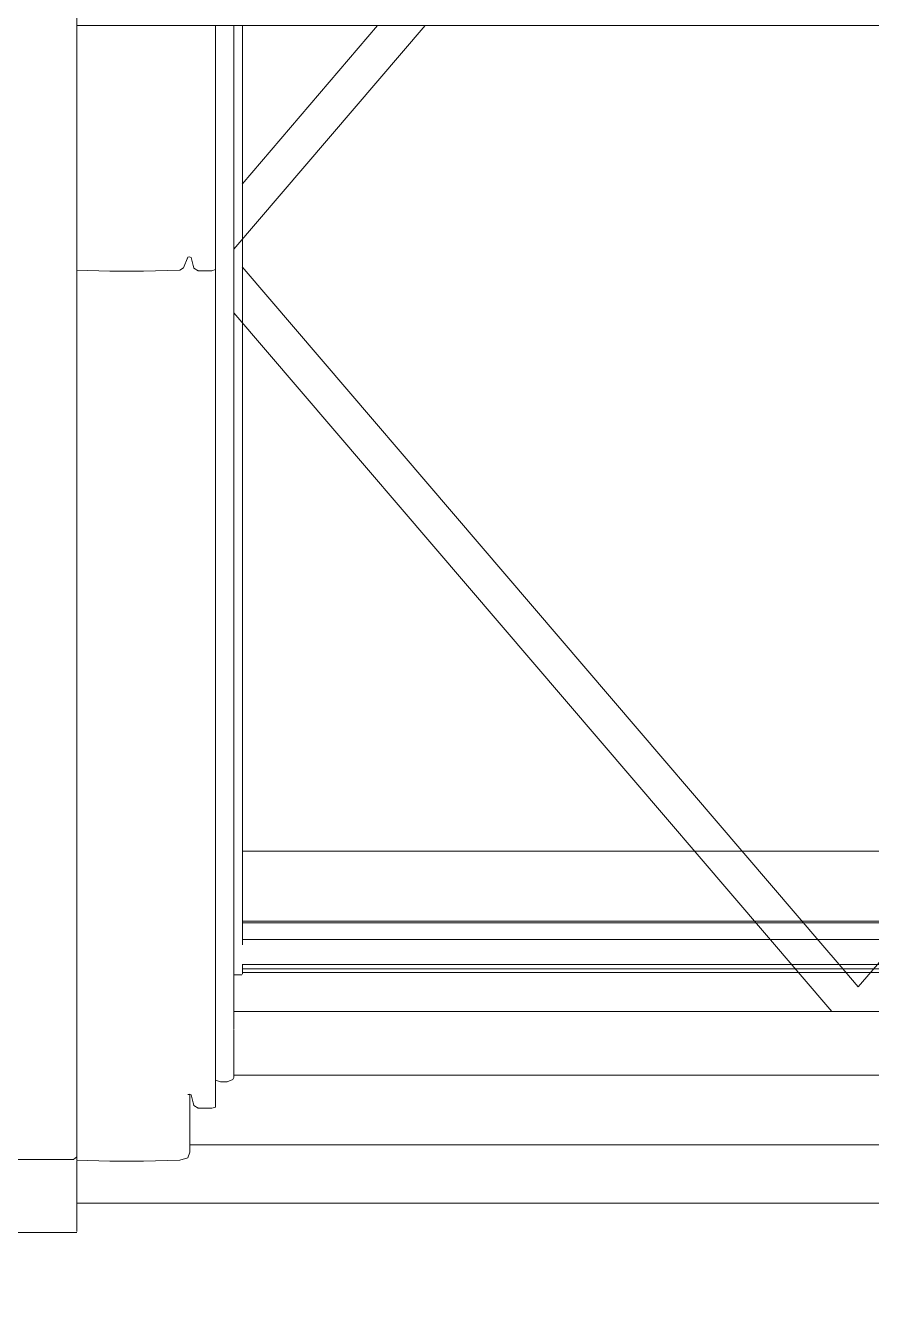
# Model space of a CAD drawing. Header units: metres. Extents: x -4 to 206, y -18 to 45.
# Drawn here: x 44.013 to 44.421, y -11.094 to -10.478 of the extents above; entities that cross this region are included whole.
import ezdxf

# ---------------------------------------------------------------- set-up
doc = ezdxf.new("R2010")
doc.units = ezdxf.units.M
doc.header["$MEASUREMENT"] = 0
doc.set_wipeout_variables(frame=1)
doc.linetypes.add('Wipeout_Contour', pattern=[1, 0, -1])
for name, color, linetype in [('3._DD PP STG2_4_210 Decke', 7, 'Continuous'), ('3._DD PP STG2_4_220 Bodenaufbau - Außen_ Gefälle', 7, 'Continuous'), ('3._DD PP STG2_4_325 Dachfenster', 7, 'Continuous')]:
    doc.layers.add(name, color=color, linetype=linetype)

msp = doc.modelspace()

# ---------------------------------------------------------------- linework, layer by layer
at = {"layer": '3._DD PP STG2_4_210 Decke', "color": 7, "linetype": 'Continuous', "lineweight": 13, "ltscale": 1000, "true_color": 0xf4f4f4, "flags": 128}
msp.add_lwpolyline([(33.7568, -11.46359), (33.75903, -13.25371), (37.38503, -13.25371), (37.38503, -12.60871), (42.5891, -12.60871), (42.88503, -12.56618), (42.88503, -11.75871), (48.20503, -11.75871), (48.20503, -11.13371), (51.76086, -11.13371), (51.76545, -10.06371), (45.76503, -10.06371), (45.76503, -10.96371), (42.91503, -10.96371), (42.91503, -11.46359)], close=True, dxfattribs=at)
at = {"layer": '3._DD PP STG2_4_220 Bodenaufbau - Außen_ Gefälle', "color": 7, "linetype": 'Continuous', "lineweight": 13, "ltscale": 1000, "true_color": 0xf4f4f4, "flags": 128}
msp.add_lwpolyline([(33.75902, -13.24371), (37.14503, -13.24371), (37.14503, -12.59871), (39.93503, -12.59871), (42.389, -12.59871), (42.87503, -12.52887), (42.87503, -11.74871), (45.81503, -11.74871), (48.19503, -11.74871), (48.19503, -11.12371), (51.7609, -11.12371), (51.76545, -10.06371), (45.76503, -10.06371), (45.76503, -10.96371), (42.91503, -10.96371), (42.91503, -11.46359), (33.7568, -11.46359)], close=True, dxfattribs=at)

# ---------------------------------------------------------------- next in the draw order: wipeouts: each hides what was drawn before it
at = {"color": 254, "linetype": 'Wipeout_Contour', "lineweight": 0, "ltscale": 181.165968}
msp.add_wipeout([(44.03783, -10.47855), (44.03783, -10.59665), (44.05373, -10.59717), (44.05373, -10.47855)], dxfattribs=at).dxf.layer = '3._DD PP STG2_4_325 Dachfenster'
at = {"color": 254, "linetype": 'Wipeout_Contour', "lineweight": 0, "ltscale": 181.294014}
msp.add_wipeout([(44.06993, -10.59717), (44.08753, -10.5966), (44.08753, -10.47855), (44.06993, -10.47855)], dxfattribs=at).dxf.layer = '3._DD PP STG2_4_325 Dachfenster'
at = {"color": 254, "linetype": 'Wipeout_Contour', "lineweight": 0, "ltscale": 181.391801}
msp.add_wipeout([(44.10293, -10.59688), (44.10483, -10.59639), (44.10483, -10.47855), (44.10293, -10.47855)], dxfattribs=at).dxf.layer = '3._DD PP STG2_4_325 Dachfenster'
at = {"color": 254, "linetype": 'Wipeout_Contour', "lineweight": 0, "ltscale": 226.278025}
msp.add_wipeout([(44.11363, -10.47855), (44.11313, -10.98742), (44.11363, -10.98657), (44.11363, -10.98544), (44.11353, -10.96358)], dxfattribs=at).dxf.layer = '3._DD PP STG2_4_325 Dachfenster'
at = {"color": 254, "linetype": 'Wipeout_Contour', "lineweight": 0, "ltscale": 183.085736}
msp.add_wipeout([(44.79223, -11.04229), (44.03783, -11.04229), (44.03783, -11.04682), (44.79223, -11.04682)], dxfattribs=at).dxf.layer = '3._DD PP STG2_4_325 Dachfenster'

# ---------------------------------------------------------------- next in the draw order: wipeouts: each hides what was drawn before it
at = {"color": 254, "linetype": 'Wipeout_Contour', "lineweight": 0, "ltscale": 181.192225}
msp.add_wipeout([(44.00073, -10.31274), (44.00073, -11.02605), (44.03613, -11.02605), (44.03613, -10.31274)], dxfattribs=at).dxf.layer = '3._DD PP STG2_4_325 Dachfenster'
at = {"color": 254, "linetype": 'Wipeout_Contour', "lineweight": 0, "ltscale": 181.22957}
msp.add_wipeout([(44.06993, -10.47855), (44.05373, -10.47855), (44.05373, -10.59717), (44.06993, -10.59717)], dxfattribs=at).dxf.layer = '3._DD PP STG2_4_325 Dachfenster'
at = {"color": 254, "linetype": 'Wipeout_Contour', "lineweight": 0, "ltscale": 181.330252}
msp.add_wipeout([(44.08753, -10.5966), (44.08933, -10.59554), (44.08933, -10.47855), (44.08753, -10.47855)], dxfattribs=at).dxf.layer = '3._DD PP STG2_4_325 Dachfenster'
at = {"color": 254, "linetype": 'Wipeout_Contour', "lineweight": 0, "ltscale": 181.376434}
msp.add_wipeout([(44.09633, -10.47855), (44.09633, -10.59688), (44.10293, -10.59688), (44.10293, -10.47855)], dxfattribs=at).dxf.layer = '3._DD PP STG2_4_325 Dachfenster'
at = {"color": 254, "linetype": 'Wipeout_Contour', "lineweight": 0, "ltscale": 181.60015}
msp.add_wipeout([(44.10723, -10.47855), (44.10723, -10.98862), (44.11033, -10.98855), (44.11033, -10.47855)], dxfattribs=at).dxf.layer = '3._DD PP STG2_4_325 Dachfenster'
at = {"color": 254, "linetype": 'Wipeout_Contour', "lineweight": 0, "ltscale": 183.082718}
msp.add_wipeout([(44.03783, -11.04059), (44.03783, -11.04229), (44.79223, -11.04229), (44.79223, -11.04059)], dxfattribs=at).dxf.layer = '3._DD PP STG2_4_325 Dachfenster'

# ---------------------------------------------------------------- next in the draw order: wipeouts: each hides what was drawn before it
at = {"color": 254, "linetype": 'Wipeout_Contour', "lineweight": 0, "ltscale": 181.263425}
msp.add_wipeout([(44.03613, -10.31274), (44.03613, -11.02605), (44.03783, -11.0248), (44.03783, -10.31274)], dxfattribs=at).dxf.layer = '3._DD PP STG2_4_325 Dachfenster'
at = {"color": 254, "linetype": 'Wipeout_Contour', "lineweight": 0, "ltscale": 181.342083}
msp.add_wipeout([(44.09133, -10.59038), (44.09213, -10.59017), (44.09213, -10.47855), (44.09133, -10.47855)], dxfattribs=at).dxf.layer = '3._DD PP STG2_4_325 Dachfenster'
at = {"color": 254, "linetype": 'Wipeout_Contour', "lineweight": 0, "ltscale": 181.588854}
msp.add_wipeout([(44.10483, -10.47855), (44.10483, -10.9878), (44.10723, -10.98862), (44.10723, -10.47855)], dxfattribs=at).dxf.layer = '3._DD PP STG2_4_325 Dachfenster'
at = {"color": 254, "linetype": 'Wipeout_Contour', "lineweight": 0, "ltscale": 181.6108}
msp.add_wipeout([(44.11033, -10.47855), (44.11033, -10.98855), (44.11313, -10.98742), (44.11313, -10.47855)], dxfattribs=at).dxf.layer = '3._DD PP STG2_4_325 Dachfenster'

# ---------------------------------------------------------------- next in the draw order: wipeouts: each hides what was drawn before it
at = {"color": 254, "linetype": 'Wipeout_Contour', "lineweight": 0, "ltscale": 181.345073}
msp.add_wipeout([(44.09213, -10.59017), (44.09293, -10.59045), (44.09293, -10.47855), (44.09213, -10.47855)], dxfattribs=at).dxf.layer = '3._DD PP STG2_4_325 Dachfenster'
at = {"color": 254, "linetype": 'Wipeout_Contour', "lineweight": 0, "ltscale": 365.209288}
msp.add_wipeout([(44.206, -10.47855), (44.11363, -10.58655), (44.11363, -10.61719), (44.40221, -10.95461), (44.42785, -10.95461), (44.71643, -10.61719), (44.71643, -10.58655), (44.62406, -10.47855)], dxfattribs=at).dxf.layer = '3._DD PP STG2_4_325 Dachfenster'

# ---------------------------------------------------------------- next in the draw order: linework, layer by layer
at = {"layer": '3._DD PP STG2_4_325 Dachfenster', "color": 7, "linetype": 'Continuous', "lineweight": 13, "ltscale": 1000, "flags": 128}
msp.add_lwpolyline([(44.41503, -10.94273), (44.42428, -10.93191), (44.43214, -10.92272), (44.71246, -10.59495)], dxfattribs=at)

# ---------------------------------------------------------------- next in the draw order: wipeouts: each hides what was drawn before it
at = {"color": 254, "linetype": 'Wipeout_Contour', "lineweight": 0, "ltscale": 181.340476}
msp.add_wipeout([(44.09423, -10.47855), (44.09293, -10.47855), (44.09293, -10.59045), (44.09423, -10.59561)], dxfattribs=at).dxf.layer = '3._DD PP STG2_4_325 Dachfenster'
at = {"color": 254, "linetype": 'Wipeout_Contour', "lineweight": 0, "ltscale": 136.515467}
msp.add_wipeout([(44.206, -10.47855), (44.11363, -10.47855), (44.11363, -10.58655)], dxfattribs=at).dxf.layer = '3._DD PP STG2_4_325 Dachfenster'
at = {"color": 254, "linetype": 'Wipeout_Contour', "lineweight": 0, "ltscale": 137.173885}
msp.add_wipeout([(44.40221, -10.95461), (44.11363, -10.61719), (44.11363, -10.95461)], dxfattribs=at).dxf.layer = '3._DD PP STG2_4_325 Dachfenster'

# ---------------------------------------------------------------- next in the draw order: linework, layer by layer
at = {"layer": '3._DD PP STG2_4_325 Dachfenster', "color": 7, "linetype": 'Continuous', "lineweight": 13, "ltscale": 1000, "flags": 128}
for points in [[(44.206, -10.47855), (44.11363, -10.58655)], [(44.18302, -10.47855), (44.1176, -10.55504)], [(44.11773, -10.92244), (44.11773, -10.47855)], [(44.41503, -10.94273), (44.40578, -10.93191), (44.39791, -10.92272), (44.1176, -10.59495)], [(44.71233, -10.87725), (44.11773, -10.87725)], [(44.71233, -10.91098), (44.11773, -10.91098)], [(44.71233, -10.91176), (44.11773, -10.91176)], [(44.71233, -10.91989), (44.11773, -10.91989)], [(44.71246, -10.93191), (44.1176, -10.93191)], [(44.11773, -10.93665), (44.11773, -10.93191)], [(44.11363, -10.93686), (44.11753, -10.93686)], [(44.71233, -10.9341), (44.11773, -10.9341)], [(44.71233, -10.9358), (44.11773, -10.9358)]]:
    msp.add_lwpolyline(points, dxfattribs=at)

# ---------------------------------------------------------------- next in the draw order: wipeouts: each hides what was drawn before it
at = {"color": 254, "linetype": 'Wipeout_Contour', "lineweight": 0, "ltscale": 181.327571}
msp.add_wipeout([(44.08933, -10.47855), (44.08933, -10.59554), (44.09133, -10.59038), (44.09133, -10.47855)], dxfattribs=at).dxf.layer = '3._DD PP STG2_4_325 Dachfenster'

# ---------------------------------------------------------------- next in the draw order: wipeouts: each hides what was drawn before it
at = {"color": 254, "linetype": 'Wipeout_Contour', "lineweight": 0, "ltscale": 181.356606}
msp.add_wipeout([(44.09423, -10.59561), (44.09633, -10.59688), (44.09633, -10.47855), (44.09423, -10.47855)], dxfattribs=at).dxf.layer = '3._DD PP STG2_4_325 Dachfenster'

# ---------------------------------------------------------------- next in the draw order: linework, layer by layer
at = {"layer": '3._DD PP STG2_4_325 Dachfenster', "color": 7, "linetype": 'Continuous', "lineweight": 13, "ltscale": 1000, "flags": 128}
msp.add_lwpolyline([(44.79223, -10.47855), (44.03783, -10.47855)], dxfattribs=at)

# ---------------------------------------------------------------- next in the draw order: wipeouts: each hides what was drawn before it
at = {"color": 254, "linetype": 'Wipeout_Contour', "lineweight": 0, "ltscale": 181.588313}
msp.add_wipeout([(44.09213, -10.59017), (44.09133, -10.59038), (44.09133, -10.99481), (44.09213, -10.99456)], dxfattribs=at).dxf.layer = '3._DD PP STG2_4_325 Dachfenster'

# ---------------------------------------------------------------- next in the draw order: wipeouts: each hides what was drawn before it
at = {"color": 254, "linetype": 'Wipeout_Contour', "lineweight": 0, "ltscale": 181.58507}
msp.add_wipeout([(44.09133, -10.59038), (44.08933, -10.59554), (44.08933, -10.99997), (44.09133, -10.99481)], dxfattribs=at).dxf.layer = '3._DD PP STG2_4_325 Dachfenster'

# ---------------------------------------------------------------- next in the draw order: wipeouts: each hides what was drawn before it
at = {"color": 254, "linetype": 'Wipeout_Contour', "lineweight": 0, "ltscale": 181.591382}
msp.add_wipeout([(44.09213, -10.99456), (44.09293, -10.99484), (44.09293, -10.59045), (44.09213, -10.59017)], dxfattribs=at).dxf.layer = '3._DD PP STG2_4_325 Dachfenster'

# ---------------------------------------------------------------- next in the draw order: wipeouts: each hides what was drawn before it
at = {"color": 254, "linetype": 'Wipeout_Contour', "lineweight": 0, "ltscale": 181.597902}
msp.add_wipeout([(44.09293, -10.99484), (44.09423, -11), (44.09423, -10.59561), (44.09293, -10.59045)], dxfattribs=at).dxf.layer = '3._DD PP STG2_4_325 Dachfenster'
at = {"color": 254, "linetype": 'Wipeout_Contour', "lineweight": 0, "ltscale": 181.580904}
msp.add_wipeout([(44.08933, -10.59554), (44.08753, -10.5966), (44.08753, -11.00103), (44.08933, -10.99997)], dxfattribs=at).dxf.layer = '3._DD PP STG2_4_325 Dachfenster'

# ---------------------------------------------------------------- next in the draw order: linework, layer by layer
at = {"layer": '3._DD PP STG2_4_325 Dachfenster', "color": 7, "linetype": 'Continuous', "lineweight": 13, "ltscale": 1000, "flags": 128}
for points in [[(44.09213, -10.59017), (44.09133, -10.59038)], [(44.09293, -10.59045), (44.09213, -10.59017)]]:
    msp.add_lwpolyline(points, dxfattribs=at)

# ---------------------------------------------------------------- next in the draw order: wipeouts: each hides what was drawn before it
at = {"color": 254, "linetype": 'Wipeout_Contour', "lineweight": 0, "ltscale": 181.544107}
msp.add_wipeout([(44.08753, -10.5966), (44.06993, -10.59717), (44.06993, -11.0016), (44.08753, -11.00103)], dxfattribs=at).dxf.layer = '3._DD PP STG2_4_325 Dachfenster'
at = {"color": 254, "linetype": 'Wipeout_Contour', "lineweight": 0, "ltscale": 181.607715}
msp.add_wipeout([(44.09423, -11), (44.09633, -11.00128), (44.09633, -10.59688), (44.09423, -10.59561)], dxfattribs=at).dxf.layer = '3._DD PP STG2_4_325 Dachfenster'

# ---------------------------------------------------------------- next in the draw order: linework, layer by layer
at = {"layer": '3._DD PP STG2_4_325 Dachfenster', "color": 7, "linetype": 'Continuous', "lineweight": 13, "ltscale": 1000, "flags": 128}
for points in [[(44.09133, -10.59038), (44.08933, -10.59554)], [(44.08933, -10.59554), (44.08753, -10.5966)]]:
    msp.add_lwpolyline(points, dxfattribs=at)

# ---------------------------------------------------------------- next in the draw order: wipeouts: each hides what was drawn before it
at = {"color": 254, "linetype": 'Wipeout_Contour', "lineweight": 0, "ltscale": 181.478754}
msp.add_wipeout([(44.05373, -10.59717), (44.05373, -11.0016), (44.06993, -11.0016), (44.06993, -10.59717)], dxfattribs=at).dxf.layer = '3._DD PP STG2_4_325 Dachfenster'
at = {"color": 254, "linetype": 'Wipeout_Contour', "lineweight": 0, "ltscale": 181.625319}
msp.add_wipeout([(44.09633, -11.00128), (44.10293, -11.00128), (44.10293, -10.59688), (44.09633, -10.59688)], dxfattribs=at).dxf.layer = '3._DD PP STG2_4_325 Dachfenster'
at = {"color": 254, "linetype": 'Wipeout_Contour', "lineweight": 0, "ltscale": 181.476757}
msp.add_wipeout([(44.09136, -10.9948), (44.09233, -11.02253), (44.09233, -10.99463), (44.09143, -10.99475)], dxfattribs=at).dxf.layer = '3._DD PP STG2_4_325 Dachfenster'

# ---------------------------------------------------------------- next in the draw order: linework, layer by layer
at = {"layer": '3._DD PP STG2_4_325 Dachfenster', "color": 7, "linetype": 'Continuous', "lineweight": 13, "ltscale": 1000, "flags": 128}
for points in [[(44.09423, -10.59561), (44.09293, -10.59045)], [(44.09633, -10.59688), (44.09423, -10.59561)]]:
    msp.add_lwpolyline(points, dxfattribs=at)

# ---------------------------------------------------------------- next in the draw order: wipeouts: each hides what was drawn before it
at = {"color": 254, "linetype": 'Wipeout_Contour', "lineweight": 0, "ltscale": 181.41614}
msp.add_wipeout([(44.03783, -10.59665), (44.03783, -11.00108), (44.05373, -11.0016), (44.05373, -10.59717)], dxfattribs=at).dxf.layer = '3._DD PP STG2_4_325 Dachfenster'
at = {"color": 254, "linetype": 'Wipeout_Contour', "lineweight": 0, "ltscale": 181.641267}
msp.add_wipeout([(44.10293, -11.00128), (44.10483, -11.00078), (44.10483, -10.59639), (44.10293, -10.59688)], dxfattribs=at).dxf.layer = '3._DD PP STG2_4_325 Dachfenster'

# ---------------------------------------------------------------- next in the draw order: linework, layer by layer
at = {"layer": '3._DD PP STG2_4_325 Dachfenster', "color": 7, "linetype": 'Continuous', "lineweight": 13, "ltscale": 1000, "flags": 128}
for points in [[(44.08753, -10.5966), (44.06993, -10.59717), (44.05373, -10.59717), (44.03783, -10.59665)], [(44.10483, -10.59639), (44.10293, -10.59688), (44.09633, -10.59688)]]:
    msp.add_lwpolyline(points, dxfattribs=at)

# ---------------------------------------------------------------- next in the draw order: wipeouts: each hides what was drawn before it
at = {"color": 254, "linetype": 'Wipeout_Contour', "lineweight": 0, "ltscale": 640.189848}
msp.add_wipeout([(44.10483, -10.9878), (44.10483, -10.99237), (44.72523, -10.99237), (44.72523, -10.9878), (44.72283, -10.98862), (44.71973, -10.98855), (44.71693, -10.98742), (44.71643, -10.98657), (44.71643, -10.98544), (44.11363, -10.98544), (44.11363, -10.98657), (44.11313, -10.98742), (44.11033, -10.98855), (44.10723, -10.98862)], dxfattribs=at).dxf.layer = '3._DD PP STG2_4_325 Dachfenster'
at = {"color": 254, "linetype": 'Wipeout_Contour', "lineweight": 0, "ltscale": 181.618806}
msp.add_wipeout([(44.03783, -11.00108), (44.03783, -11.0264), (44.05373, -11.02691), (44.05373, -11.0016)], dxfattribs=at).dxf.layer = '3._DD PP STG2_4_325 Dachfenster'

# ---------------------------------------------------------------- next in the draw order: linework, layer by layer
at = {"layer": '3._DD PP STG2_4_325 Dachfenster', "color": 7, "linetype": 'Continuous', "lineweight": 13, "ltscale": 1000, "flags": 128}
for points in [[(44.10723, -10.98862), (44.10483, -10.9878)], [(44.11033, -10.98855), (44.10723, -10.98862)]]:
    msp.add_lwpolyline(points, dxfattribs=at)

# ---------------------------------------------------------------- next in the draw order: wipeouts: each hides what was drawn before it
at = {"color": 254, "linetype": 'Wipeout_Contour', "lineweight": 0, "ltscale": 183.022636}
msp.add_wipeout([(44.11353, -10.98523), (44.71653, -10.98523), (44.71653, -10.97462), (44.11353, -10.97462)], dxfattribs=at).dxf.layer = '3._DD PP STG2_4_325 Dachfenster'
at = {"color": 254, "linetype": 'Wipeout_Contour', "lineweight": 0, "ltscale": 181.68164}
msp.add_wipeout([(44.05373, -11.0016), (44.05373, -11.02691), (44.06993, -11.02691), (44.06993, -11.0016)], dxfattribs=at).dxf.layer = '3._DD PP STG2_4_325 Dachfenster'

# ---------------------------------------------------------------- next in the draw order: linework, layer by layer
at = {"layer": '3._DD PP STG2_4_325 Dachfenster', "color": 7, "linetype": 'Continuous', "lineweight": 13, "ltscale": 1000, "flags": 128}
for points in [[(44.11313, -10.98742), (44.11033, -10.98855)], [(44.11363, -10.98657), (44.11313, -10.98742)], [(44.71653, -10.98544), (44.11353, -10.98544)], [(44.11363, -10.98657), (44.11363, -10.98544)]]:
    msp.add_lwpolyline(points, dxfattribs=at)

# ---------------------------------------------------------------- next in the draw order: wipeouts: each hides what was drawn before it
at = {"color": 254, "linetype": 'Wipeout_Contour', "lineweight": 0, "ltscale": 183.015442}
msp.add_wipeout([(44.11353, -10.97462), (44.71653, -10.97462), (44.71653, -10.97031), (44.11353, -10.97031)], dxfattribs=at).dxf.layer = '3._DD PP STG2_4_325 Dachfenster'
at = {"color": 254, "linetype": 'Wipeout_Contour', "lineweight": 0, "ltscale": 181.746393}
msp.add_wipeout([(44.06993, -11.0016), (44.06993, -11.02691), (44.08753, -11.02635), (44.08753, -11.00103)], dxfattribs=at).dxf.layer = '3._DD PP STG2_4_325 Dachfenster'

# ---------------------------------------------------------------- next in the draw order: wipeouts: each hides what was drawn before it
at = {"color": 254, "linetype": 'Wipeout_Contour', "lineweight": 0, "ltscale": 183.010968}
msp.add_wipeout([(44.11353, -10.97031), (44.71653, -10.97031), (44.71653, -10.96529), (44.11353, -10.96529)], dxfattribs=at).dxf.layer = '3._DD PP STG2_4_325 Dachfenster'
at = {"color": 254, "linetype": 'Wipeout_Contour', "lineweight": 0, "ltscale": 181.489084}
msp.add_wipeout([(44.09133, -10.99488), (44.08933, -10.99997), (44.09132, -11.0252), (44.09233, -11.02253)], dxfattribs=at).dxf.layer = '3._DD PP STG2_4_325 Dachfenster'

# ---------------------------------------------------------------- next in the draw order: wipeouts: each hides what was drawn before it
at = {"color": 254, "linetype": 'Wipeout_Contour', "lineweight": 0, "ltscale": 183.008133}
msp.add_wipeout([(44.11353, -10.96529), (44.71653, -10.96529), (44.71653, -10.96444), (44.11353, -10.96444)], dxfattribs=at).dxf.layer = '3._DD PP STG2_4_325 Dachfenster'
at = {"color": 254, "linetype": 'Wipeout_Contour', "lineweight": 0, "ltscale": 136.938735}
msp.add_wipeout([(44.08753, -11.00103), (44.08753, -11.02635), (44.09133, -11.02528)], dxfattribs=at).dxf.layer = '3._DD PP STG2_4_325 Dachfenster'

# ---------------------------------------------------------------- next in the draw order: wipeouts: each hides what was drawn before it
at = {"color": 254, "linetype": 'Wipeout_Contour', "lineweight": 0, "ltscale": 274.494889}
msp.add_wipeout([(44.11363, -10.96331), (44.11353, -10.96444), (44.71653, -10.96444), (44.71653, -10.96358), (44.71643, -10.96253), (44.11363, -10.96253)], dxfattribs=at).dxf.layer = '3._DD PP STG2_4_325 Dachfenster'
at = {"color": 254, "linetype": 'Wipeout_Contour', "lineweight": 0, "ltscale": 136.253678}
msp.add_wipeout([(44.08753, -11.00103), (44.09133, -11.02528), (44.08933, -10.99997)], dxfattribs=at).dxf.layer = '3._DD PP STG2_4_325 Dachfenster'

# ---------------------------------------------------------------- next in the draw order: wipeouts: each hides what was drawn before it
at = {"color": 254, "linetype": 'Wipeout_Contour', "lineweight": 0, "ltscale": 183.005389}
msp.add_wipeout([(44.11363, -10.96147), (44.11363, -10.96253), (44.71643, -10.96253), (44.71643, -10.96147)], dxfattribs=at).dxf.layer = '3._DD PP STG2_4_325 Dachfenster'
at = {"color": 254, "linetype": 'Wipeout_Contour', "lineweight": 0, "ltscale": 731.958863}
msp.add_wipeout([(44.09233, -11.00694), (44.73773, -11.00694), (44.73773, -10.99463), (44.73713, -10.99484), (44.73583, -11.00001), (44.73373, -11.00128), (44.72713, -11.00128), (44.72523, -11.00078), (44.72523, -10.99237), (44.10483, -10.99237), (44.10483, -11.00078), (44.10293, -11.00128), (44.09633, -11.00128), (44.09423, -11), (44.09293, -10.99484), (44.09233, -10.99463)], dxfattribs=at).dxf.layer = '3._DD PP STG2_4_325 Dachfenster'

# ---------------------------------------------------------------- next in the draw order: linework, layer by layer
at = {"layer": '3._DD PP STG2_4_325 Dachfenster', "color": 7, "linetype": 'Continuous', "lineweight": 13, "ltscale": 1000, "flags": 128}
for points in [[(44.10483, -11.00078), (44.10483, -10.59639), (44.10483, -10.47855)], [(44.09143, -10.99475), (44.09213, -10.99456)], [(44.09213, -10.99456), (44.09293, -10.99484)], [(44.09293, -10.99484), (44.09423, -11)], [(44.09423, -11), (44.09633, -11.00128)], [(44.09633, -11.00128), (44.10293, -11.00128), (44.10483, -11.00078)]]:
    msp.add_lwpolyline(points, dxfattribs=at)

# ---------------------------------------------------------------- next in the draw order: wipeouts: each hides what was drawn before it
at = {"color": 254, "linetype": 'Wipeout_Contour', "lineweight": 0, "ltscale": 183.004574}
msp.add_wipeout([(44.11363, -10.96147), (44.71643, -10.96147), (44.71643, -10.96083), (44.11363, -10.96083)], dxfattribs=at).dxf.layer = '3._DD PP STG2_4_325 Dachfenster'
at = {"color": 254, "linetype": 'Wipeout_Contour', "lineweight": 0, "ltscale": 183.05461}
msp.add_wipeout([(44.73773, -11.00694), (44.09233, -11.00694), (44.09233, -11.01889), (44.73773, -11.01889)], dxfattribs=at).dxf.layer = '3._DD PP STG2_4_325 Dachfenster'

# ---------------------------------------------------------------- next in the draw order: wipeouts: each hides what was drawn before it
at = {"color": 254, "linetype": 'Wipeout_Contour', "lineweight": 0, "ltscale": 183.003928}
msp.add_wipeout([(44.11363, -10.96012), (44.11363, -10.96083), (44.71643, -10.96083), (44.71643, -10.96012)], dxfattribs=at).dxf.layer = '3._DD PP STG2_4_325 Dachfenster'
at = {"color": 254, "linetype": 'Wipeout_Contour', "lineweight": 0, "ltscale": 731.853812}
msp.add_wipeout([(44.05373, -11.02691), (44.03783, -11.0264), (44.03783, -11.03727), (44.79223, -11.03727), (44.79223, -11.0264), (44.77633, -11.02691), (44.76013, -11.02691), (44.74253, -11.02635), (44.73873, -11.02528), (44.73773, -11.02253), (44.73773, -11.01896), (44.09233, -11.01896), (44.09233, -11.02253), (44.09133, -11.02528), (44.08753, -11.02635), (44.06993, -11.02691)], dxfattribs=at).dxf.layer = '3._DD PP STG2_4_325 Dachfenster'

# ---------------------------------------------------------------- next in the draw order: linework, layer by layer
at = {"layer": '3._DD PP STG2_4_325 Dachfenster', "color": 7, "linetype": 'Continuous', "lineweight": 13, "ltscale": 1000, "flags": 128}
for points in [[(44.11353, -10.98523), (44.11353, -10.97462), (44.11353, -10.97031), (44.11353, -10.96529), (44.11353, -10.96444), (44.11353, -10.96358)], [(44.09233, -10.99463), (44.09233, -11.02253)], [(44.09233, -11.02253), (44.09133, -11.02528)], [(44.73773, -11.01896), (44.09233, -11.01896)]]:
    msp.add_lwpolyline(points, dxfattribs=at)

# ---------------------------------------------------------------- next in the draw order: wipeouts: each hides what was drawn before it
at = {"color": 254, "linetype": 'Wipeout_Contour', "lineweight": 0, "ltscale": 183.001004}
msp.add_wipeout([(44.11363, -10.95468), (44.11363, -10.96012), (44.71643, -10.96012), (44.71643, -10.95468)], dxfattribs=at).dxf.layer = '3._DD PP STG2_4_325 Dachfenster'
at = {"color": 254, "linetype": 'Wipeout_Contour', "lineweight": 0, "ltscale": 183.08081}
msp.add_wipeout([(44.03783, -11.03833), (44.03783, -11.04059), (44.79223, -11.04059), (44.79223, -11.03833)], dxfattribs=at).dxf.layer = '3._DD PP STG2_4_325 Dachfenster'

# ---------------------------------------------------------------- next in the draw order: linework, layer by layer
at = {"layer": '3._DD PP STG2_4_325 Dachfenster', "color": 7, "linetype": 'Continuous', "lineweight": 13, "ltscale": 1000, "flags": 128}
for points in [[(44.11363, -10.96331), (44.11363, -10.47855)], [(44.40221, -10.95461), (44.11363, -10.61719)], [(44.71643, -10.95461), (44.11363, -10.95461)], [(44.71643, -10.95468), (44.11363, -10.95468)]]:
    msp.add_lwpolyline(points, dxfattribs=at)

# ---------------------------------------------------------------- next in the draw order: wipeouts: each hides what was drawn before it
at = {"color": 254, "linetype": 'Wipeout_Contour', "lineweight": 0, "ltscale": 183.0792}
msp.add_wipeout([(44.03783, -11.03833), (44.79223, -11.03833), (44.79223, -11.03727), (44.03783, -11.03727)], dxfattribs=at).dxf.layer = '3._DD PP STG2_4_325 Dachfenster'

# ---------------------------------------------------------------- next in the draw order: wipeouts: each hides what was drawn before it
at = {"color": 254, "linetype": 'Wipeout_Contour', "lineweight": 0, "ltscale": 227.428562}
msp.add_wipeout([(44.03783, -11.02662), (44.00222, -11.02662), (44.00273, -11.03826), (44.00285, -11.04149), (44.03783, -11.04149)], dxfattribs=at).dxf.layer = '3._DD PP STG2_4_325 Dachfenster'

# ---------------------------------------------------------------- next in the draw order: wipeouts: each hides what was drawn before it
at = {"color": 254, "linetype": 'Wipeout_Contour', "lineweight": 0, "ltscale": 180.819799}
msp.add_wipeout([(43.99769, -11.02605), (44.03783, -11.02619), (44.03783, -11.0248), (44.03613, -11.02605)], dxfattribs=at).dxf.layer = '3._DD PP STG2_4_325 Dachfenster'
at = {"color": 254, "linetype": 'Wipeout_Contour', "lineweight": 0, "ltscale": 181.521026}
msp.add_wipeout([(44.00285, -11.04149), (44.00406, -11.05419), (44.03783, -11.05419), (44.03783, -11.04149)], dxfattribs=at).dxf.layer = '3._DD PP STG2_4_325 Dachfenster'

# ---------------------------------------------------------------- next in the draw order: linework, layer by layer
at = {"layer": '3._DD PP STG2_4_325 Dachfenster', "color": 7, "linetype": 'Continuous', "lineweight": 13, "ltscale": 1000, "flags": 128}
for points in [[(44.03783, -11.0248), (44.03783, -10.31274)], [(44.03613, -11.02605), (44.03783, -11.0248)], [(44.03783, -11.0248), (44.03783, -11.02619)], [(44.03613, -11.02605), (43.99933, -11.02605), (43.96393, -11.02605)], [(44.09133, -11.02528), (44.08753, -11.02635), (44.06993, -11.02691), (44.05373, -11.02691), (44.03783, -11.0264)], [(44.03783, -11.0471), (44.79223, -11.0471)]]:
    msp.add_lwpolyline(points, dxfattribs=at)

# ---------------------------------------------------------------- next in the draw order: wipeouts: each hides what was drawn before it
at = {"color": 254, "linetype": 'Wipeout_Contour', "lineweight": 0, "ltscale": 181.537243}
msp.add_wipeout([(44.00406, -11.05419), (44.00503, -11.05849), (44.03783, -11.05849), (44.03783, -11.05419)], dxfattribs=at).dxf.layer = '3._DD PP STG2_4_325 Dachfenster'

# ---------------------------------------------------------------- next in the draw order: wipeouts: each hides what was drawn before it
at = {"color": 254, "linetype": 'Wipeout_Contour', "lineweight": 0, "ltscale": 181.528883}
msp.add_wipeout([(44.00503, -11.05849), (44.00643, -11.06093), (44.03783, -11.06093), (44.03783, -11.05849)], dxfattribs=at).dxf.layer = '3._DD PP STG2_4_325 Dachfenster'

# ---------------------------------------------------------------- next in the draw order: wipeouts: each hides what was drawn before it
at = {"color": 254, "linetype": 'Wipeout_Contour', "lineweight": 0, "ltscale": 136.719039}
msp.add_wipeout([(43.99233, -11.06138), (44.03783, -11.06138), (43.99363, -11.06093)], dxfattribs=at).dxf.layer = '3._DD PP STG2_4_325 Dachfenster'

# ---------------------------------------------------------------- next in the draw order: linework, layer by layer
at = {"layer": '3._DD PP STG2_4_325 Dachfenster', "color": 7, "linetype": 'Continuous', "lineweight": 13, "ltscale": 1000, "flags": 128}
for points in [[(44.03783, -11.02662), (44.03783, -11.04149), (44.03783, -11.05419), (44.03783, -11.05849), (44.03783, -11.06093)], [(44.03783, -11.06138), (43.99233, -11.06138), (43.96223, -11.06138)]]:
    msp.add_lwpolyline(points, dxfattribs=at)

doc.saveas('drawing.dxf')
